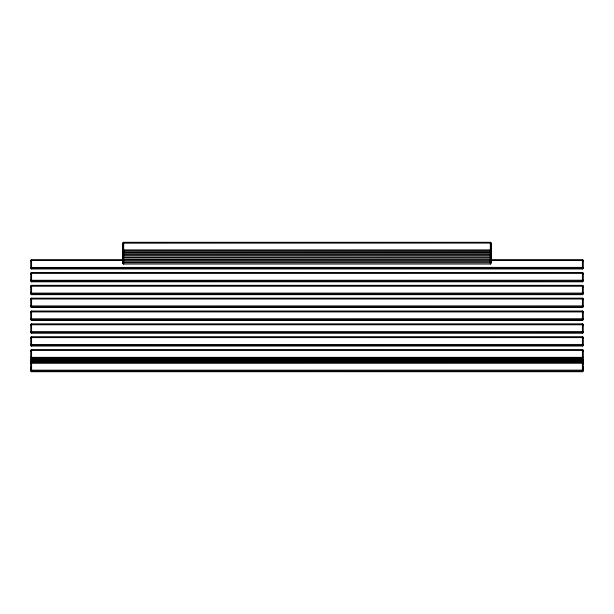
<?xml version="1.0" encoding="UTF-8"?>
<svg xmlns="http://www.w3.org/2000/svg" width="614" height="614" viewBox="0 0 614 614"><rect width="100%" height="100%" fill="white"/><g stroke="black" fill="none" stroke-linecap="round" stroke-linejoin="round"><path stroke-width="0.92" d="M123.683 264.028L123.721 264.028A0.921 0.906 0 0 1 122.8 263.122L122.815 243.167A0.921 0.906 0 0 1 123.721 242.292L490.325 242.292L490.294 264.035L123.675 264.028L123.683 242.292M490.279 264.028L490.279 264.028A0.921 0.906 0 0 0 491.2 263.122L491.1 243.121M490.425 259.645L582.394 259.638L582.425 268.963L31.621 268.963A0.921 0.921 0 0 1 30.7 268.049L30.715 260.543A0.921 0.921 0 0 1 31.621 259.645L123.575 259.645M31.583 281.811L31.621 281.811A0.921 0.921 0 0 1 30.7 280.89L30.715 273.391A0.921 0.921 0 0 1 31.621 272.486L582.425 272.486L582.394 281.811L31.575 281.811L31.583 272.486M31.583 294.651L31.621 294.651A0.921 0.921 0 0 1 30.7 293.738L30.715 286.231A0.921 0.921 0 0 1 31.621 285.333L582.425 285.333L582.394 294.659L31.575 294.651L31.583 285.326M31.583 307.499L31.621 307.499A0.921 0.921 0 0 1 30.7 306.578L30.7 299.095L31.491 299.01L582.379 299.01L583.3 299.095L583.3 306.578A0.921 0.921 0 0 1 582.379 307.499L31.575 307.499L31.606 298.174L582.425 298.174L582.379 307.499M31.583 320.339L31.621 320.339A0.921 0.921 0 0 1 30.7 319.426L30.715 311.92A0.921 0.921 0 0 1 31.621 311.022L582.425 311.022L582.394 320.347L31.575 320.339L31.583 311.014M30.823 332.312L30.715 324.768A0.921 0.921 0 0 1 31.621 323.862L582.425 323.862L582.394 333.187L31.575 333.187L31.583 323.862M31.583 346.027L31.621 346.027A0.921 0.921 0 0 1 30.7 345.114L30.715 337.608A0.921 0.921 0 0 1 31.621 336.71L582.425 336.71L582.394 346.035L31.575 346.027L31.583 336.702M31.583 358.875L31.621 358.875A0.921 0.921 0 0 1 30.7 357.954L30.715 350.456A0.921 0.921 0 0 1 31.621 349.55L582.425 349.55L582.394 358.875L31.575 358.875L31.583 349.55M582.379 268.963L582.379 268.963A0.921 0.921 0 0 0 583.3 268.049L583.3 260.559A0.921 0.921 0 0 0 582.379 259.645L582.379 259.645M582.379 281.811L582.379 281.811A0.921 0.921 0 0 0 583.3 280.89L583.3 273.407A0.921 0.921 0 0 0 582.379 272.486L582.379 272.486M582.379 294.651L582.379 294.651A0.921 0.921 0 0 0 583.3 293.738L583.3 286.247A0.921 0.921 0 0 0 582.379 285.333L582.379 285.333M582.379 320.339L582.379 320.339A0.921 0.921 0 0 0 583.3 319.426L583.3 311.935A0.921 0.921 0 0 0 582.379 311.022L582.379 311.022M582.379 323.862L582.379 323.862A0.921 0.921 0 0 1 583.3 324.783L583.185 332.304M582.379 346.027L582.379 346.027A0.921 0.921 0 0 0 583.3 345.114L583.3 337.623A0.921 0.921 0 0 0 582.379 336.71L582.379 336.71M582.379 358.875L582.379 358.875A0.921 0.921 0 0 0 583.3 357.954L583.3 350.471A0.921 0.921 0 0 0 582.379 349.55L582.379 349.55M582.379 371.716L582.394 359.09L31.575 359.098L31.606 371.723L582.379 371.716A0.921 0.921 0 0 0 583.3 370.802L583.185 359.973M31.583 371.716L31.621 371.716A0.921 0.921 0 0 1 30.7 370.802L30.823 359.973M122.815 243.167L490.893 243.075L490.279 243.029M122.923 245.485L122.8 245.569A0.921 0.906 0 0 1 123.13 244.879M122.923 247.856L122.815 247.918A0.921 0.906 0 0 1 123.13 247.25M123.061 249.875L122.8 249.99A0.921 0.906 0 0 0 123.721 250.896L490.279 250.896A0.921 0.906 0 0 0 491.2 249.99L490.939 249.875M491.1 251.341L491.185 251.287A0.921 0.906 0 0 1 490.279 252.162L122.815 252.331A0.921 0.906 0 0 0 123.721 253.267L490.279 253.267A0.921 0.906 0 0 0 491.2 252.362L491.1 252.285M122.923 252.607L122.815 252.661A0.921 0.906 0 0 1 123.13 251.993M122.923 254.979L122.8 255.063A0.921 0.906 0 0 1 123.13 254.365M491.1 256.084L491.2 256.007A0.921 0.906 0 0 1 490.279 256.913L490.87 256.974L122.815 257.074A0.921 0.906 0 0 0 123.721 258.01L490.279 258.01A0.921 0.906 0 0 0 491.2 257.105L491.1 257.028M490.916 258.502L491.185 258.41A0.921 0.906 0 0 1 490.279 259.285L490.87 259.346L122.8 259.476A0.921 0.906 0 0 0 123.721 260.382L490.279 260.382A0.921 0.906 0 0 0 491.2 259.476L491.1 259.4M491.1 260.827L491.185 260.781A0.921 0.906 0 0 1 490.279 261.656L122.815 261.825A0.921 0.906 0 0 0 123.721 262.754L490.279 262.754A0.921 0.906 0 0 0 491.2 261.848L491.1 261.771M491.1 244.549L491.2 244.472A0.921 0.906 0 0 0 490.87 243.781M491.1 246.92L491.2 246.843A0.921 0.906 0 0 0 490.87 246.153M491.1 249.292L491.2 249.215A0.921 0.906 0 0 0 490.87 248.524M491.1 251.663L491.2 251.587A0.921 0.906 0 0 0 490.87 250.896M491.146 253.689L491.2 253.636A0.921 0.906 0 0 1 490.279 254.541L123.721 254.541A0.921 0.906 0 0 1 122.8 253.636L123.721 253.805L122.854 253.689M491.1 254.035L491.2 253.958A0.921 0.906 0 0 0 490.87 253.267M122.923 259.392L123.721 259.285A0.921 0.906 0 0 1 122.8 258.379L123.107 258.502M122.923 261.764L123.721 261.656A0.921 0.906 0 0 1 122.8 260.75L123.721 260.919L122.923 260.835M490.279 242.292L490.279 242.292A0.921 0.906 0 0 1 491.2 243.198L491.2 243.198M122.9 250.236L122.815 250.289A0.921 0.906 0 0 1 123.13 249.622M122.9 254.656L123.56 254.564L122.815 254.703A0.921 0.906 0 0 0 123.721 255.639L490.279 255.639A0.921 0.906 0 0 0 491.2 254.733L491.116 254.664M491.116 256.406L491.2 256.33A0.921 0.906 0 0 0 490.87 255.639M122.923 252.277L123.721 252.162A0.921 0.906 0 0 1 122.8 251.264L123.721 251.433L122.923 251.349M122.923 257.02L123.721 256.913A0.921 0.906 0 0 1 122.8 256.007L123.721 256.176L122.923 256.092M143.123 359.635L141.504 359.466L143.2 359.459M30.715 260.543L123.575 260.482M582.379 267.359L582.97 267.382L30.715 267.428A0.921 0.921 0 0 0 31.621 268.356L582.379 268.356A0.921 0.921 0 0 0 583.3 267.443L583.185 267.397M30.715 273.391L583.3 273.407M582.379 280.207L582.97 280.222L30.7 280.283A0.921 0.921 0 0 0 31.621 281.204L582.379 281.204A0.921 0.921 0 0 0 583.3 280.283L583.185 280.245M30.715 286.231L583.3 286.247M582.54 293.047L582.97 293.07L30.715 293.116A0.921 0.921 0 0 0 31.621 294.045L582.379 294.045A0.921 0.921 0 0 0 583.3 293.131L583.185 293.085M582.379 305.895L582.97 305.91L30.715 305.956A0.921 0.921 0 0 0 31.621 306.893L582.379 306.893A0.921 0.921 0 0 0 583.3 305.972L583.185 305.933M30.715 311.92L583.3 311.935M582.54 318.735L582.97 318.758L30.715 318.804A0.921 0.921 0 0 0 31.621 319.733L582.379 319.733A0.921 0.921 0 0 0 583.3 318.819L583.185 318.773M30.715 324.768L583.3 324.783M582.379 331.583L582.97 331.598L30.715 331.644A0.921 0.921 0 0 0 31.621 332.581L582.379 332.581A0.921 0.921 0 0 0 583.3 331.66L583.185 331.621M30.715 337.608L583.3 337.623M582.379 344.423L582.97 344.439L30.715 344.492A0.921 0.921 0 0 0 31.621 345.421L582.379 345.421A0.921 0.921 0 0 0 583.3 344.508L583.185 344.462M30.715 350.456L583.3 350.471M582.379 363.227L582.97 363.25L30.715 363.296A0.921 0.921 0 0 1 31.621 362.39L582.379 362.39A0.921 0.921 0 0 1 583.3 363.311L583.185 363.273M582.379 370.112L582.97 370.127L30.715 370.181A0.921 0.921 0 0 0 31.621 371.109L582.379 371.109A0.921 0.921 0 0 0 583.3 370.196L583.185 370.15M583.185 261.203L583.3 261.165A0.921 0.921 0 0 0 582.97 260.466L583.3 260.559M583.185 286.892L583.3 286.853A0.921 0.921 0 0 0 582.97 286.155L582.379 286.17M583.185 299.739L583.3 299.701A0.921 0.921 0 0 0 582.97 298.995L582.379 299.01M583.185 312.58L583.3 312.541A0.921 0.921 0 0 0 582.97 311.843M583.185 325.428L583.3 325.389A0.921 0.921 0 0 0 582.97 324.683M583.185 338.268L583.3 338.23A0.921 0.921 0 0 0 582.97 337.531M583.185 351.116L583.3 351.078A0.921 0.921 0 0 0 582.379 350.157L582.417 350.164M583.185 363.956L583.3 363.918A0.921 0.921 0 0 0 582.379 363.004L582.417 363.004M30.823 361.101L30.715 361.124A0.921 0.921 0 0 1 31.621 360.226L582.379 360.226A0.921 0.921 0 0 1 583.3 361.139L583.185 361.101M30.961 362.214L30.715 362.252A0.921 0.921 0 0 1 31.621 361.354L582.379 361.354A0.921 0.921 0 0 1 583.3 362.268L583.039 362.214M30.823 366.857L30.715 366.88A0.921 0.921 0 0 0 31.03 367.594M30.823 367.986L30.715 368.009A0.921 0.921 0 0 0 31.03 368.722L31.007 368.684M583.246 360.648L583.3 360.618A0.921 0.921 0 0 0 582.379 359.697L31.621 359.697A0.921 0.921 0 0 0 30.7 360.618L583.246 360.648L582.379 360.702M583.246 361.769L583.3 361.746A0.921 0.921 0 0 0 582.379 360.825L31.621 360.825A0.921 0.921 0 0 0 30.7 361.746L583.246 361.769L582.379 361.823M583.185 362.912L583.3 362.874A0.921 0.921 0 0 0 582.379 361.953L31.621 361.953A0.921 0.921 0 0 0 30.7 362.874L31.621 362.951L30.823 362.912M583.185 367.54L583.3 367.502A0.921 0.921 0 0 1 582.97 368.2M583.185 368.669L583.3 368.623A0.921 0.921 0 0 1 582.97 369.329M583.246 369.781L583.3 369.751A0.921 0.921 0 0 1 582.97 370.457M31.621 324.468L31.621 324.468A0.921 0.921 0 0 0 31.391 324.499M31.621 337.316L31.621 337.316A0.921 0.921 0 0 0 31.26 337.385M31.621 350.157L31.621 350.157A0.921 0.921 0 0 0 30.7 351.078L30.823 351.116M31.621 363.004L31.621 363.004A0.921 0.921 0 0 0 30.7 363.918L30.823 363.956M582.379 358.269L31.621 358.269A0.921 0.921 0 0 1 30.7 357.348L583.3 357.348A0.921 0.921 0 0 1 582.379 358.269L582.417 358.261M143.223 358.338L141.481 358.307L143.262 358.384M142.955 359.558L141.481 359.512L142.809 359.666M143.223 360.587L141.719 360.479M303.078 360.595L301.52 360.51L303.247 360.572M303.032 360.188L301.505 360.641L302.955 360.687M122.923 243.113L123.721 243.029M122.923 249.906L491.1 249.913M141.734 360.188L143.008 360.188M301.758 360.188L302.925 360.172M142.809 359.013L141.773 359.052L142.878 359.121M302.832 359.013L301.796 359.052L302.902 359.121M142.517 358.998C140.836 360.034 144.206 359.459 142.195 359.336M302.725 359.129L301.919 359.044L303.132 359.443M142.463 359.413L141.496 359.52L142.64 359.635M142.617 360.825L141.504 360.51L143.139 360.579M143.108 358.415L141.519 358.338L143.108 358.33M302.909 360.556L301.789 360.479M303.162 358.33L302.057 358.545L303.109 358.515M302.694 360.863L302.295 360.978M142.717 358.499C143.369 358.515 140.199 358.392 142.978 358.346M141.788 358.43L142.632 358.162M142.018 359.566L142.701 359.727L141.742 359.651M303.047 358.346C299.647 358.292 304.083 358.99 302.395 358.254M302.909 358.43L301.773 358.422L302.978 358.43M302.94 359.351L302.096 359.543L303.109 359.443M583.2 274.051L583.3 274.013A0.921 0.921 0 0 0 582.97 273.307L582.54 273.322M30.815 369.106L30.715 369.137A0.921 0.921 0 0 0 31.03 369.851L31.007 369.812M31.583 268.97L31.583 259.638M301.85 358.353L302.832 358.353M302.902 359.666L301.543 359.459L302.871 359.566M123.084 249.867L123.721 249.821M30.8 273.368L31.621 273.322M30.8 357.31L31.621 357.264M301.597 358.323L302.694 358.584M301.658 360.587C303.116 361.001 302.533 360.587 302.572 360.126M142.809 360.794L142.908 360.172M31.583 333.187L31.621 333.187A0.921 0.921 0 0 1 30.7 332.266M582.379 298.174L582.379 298.174A0.921 0.921 0 0 1 583.3 299.095M582.417 359.098L582.379 359.098A0.921 0.921 0 0 1 583.3 360.011M302.763 359.505L301.704 359.359M302.288 360.825L302.288 360.126L302.725 360.257M30.823 260.52L31.621 260.482M30.823 267.397L31.621 267.359M30.823 280.245L31.621 280.207M30.823 286.208L31.621 286.17M30.823 293.085L31.621 293.047M30.823 299.049L31.621 299.01M30.823 305.933L31.621 305.895M30.823 311.897L31.621 311.858M30.823 318.773L31.621 318.735M30.823 324.737L31.621 324.699M30.823 331.621L31.621 331.583M30.823 337.585L31.621 337.539M30.823 344.462L31.621 344.423M30.823 350.425L31.621 350.387M30.823 363.273L31.621 363.227M30.823 370.15L31.621 370.112M142.11 358.162C142.893 359.236 142.271 358.323 142.371 358.254M302.502 358.169C302.364 359.075 302.027 358.077 302.656 358.162M142.709 358.461L142.072 358.584L142.479 358.169M142.548 359.743L142.149 359.336M142.525 360.825L142.041 360.855L142.885 360.687M302.572 358.614L302.479 358.568M141.842 360.172C143.223 359.911 141.926 361.331 142.479 360.203M301.865 360.172L302.395 360.119L302.272 360.702M301.881 360.61L302.748 360.548L302.096 360.541M583.016 369.812L582.97 369.812A0.921 0.921 0 0 0 583.3 369.152L583.2 369.114M142.371 358.699L142.425 358.568M142.371 360.203L142.632 360.641L141.75 360.679L142.302 360.817M301.773 359.351L302.763 359.543M142.555 360.264L141.788 360.556L142.885 360.472M142.479 360.126C141.32 361.278 143.231 360.472 141.934 360.548M301.888 359.551L301.566 359.528M142.294 359.681L142.371 359.413M141.926 359.036L142.77 359.129L142.364 359.06M301.95 359.036L302.579 359.136M302.456 359.85C301.888 360.027 303.147 359.098 302.441 359.413M142.172 358.622L142.264 358.169M142.724 358.361L142.41 358.622L142.862 358.538M302.618 360.702L302.502 360.119M302.61 359.635L302.027 359.029L302.679 359.581M141.604 360.664L142.548 360.702M142.456 358.346L142.064 358.292L142.548 358.446M302.295 358.568L301.758 358.522M142.018 359.489C142.172 358.676 141.734 360.088 142.548 359.574M142.034 360.149L142.494 360.702M302.042 358.438L302.096 358.361M142.479 359.643L142.264 359.006M302.656 359.013L302.418 359.819M142.601 360.126L141.934 359.566M142.264 360.119L142.456 360.825M302.51 360.264L302.357 360.771M142.555 359.136L142.034 359.044M142.394 359.819L142.402 359.006M142.195 360.464L142.74 360.625M123.56 252.193L490.893 252.239L490.448 252.193M31.583 298.174L31.621 298.174A0.921 0.921 0 0 0 30.7 299.095M302.257 359.336L302.572 359.459M582.379 333.187L582.379 333.187A0.921 0.921 0 0 0 583.3 332.266M31.621 359.098L31.621 359.098A0.921 0.921 0 0 0 30.7 360.011M302.456 359.574L301.996 359.497L302.403 359.52M490.425 260.482L582.801 260.489L582.379 260.482M582.379 311.858L583.177 311.897M582.379 324.699L583.177 324.737M582.379 350.387L583.177 350.425M582.379 357.264L583.177 357.31M302.334 359.574L302.288 359.006M142.433 359.336L142.955 359.428M31.621 360.702L30.823 360.656M31.621 361.823L30.823 361.784M302.449 359.697L302.18 359.743M490.279 249.821L490.87 249.86M490.279 261.679L490.893 261.725L490.448 261.687M582.54 337.546L583.177 337.585M302.126 360.694L302.057 360.172M582.417 324.476L582.379 324.468A0.921 0.921 0 0 1 582.609 324.499M582.417 337.316L582.379 337.316A0.921 0.921 0 0 1 582.74 337.385M142.271 358.622L141.742 358.522M142.003 359.674L142.156 359.743M142.271 360.978L141.68 360.671M30.815 261.203L30.715 261.18A0.921 0.921 0 0 1 31.03 260.466M30.823 274.051L30.715 274.028A0.921 0.921 0 0 1 31.03 273.307M30.815 286.892L30.715 286.868A0.921 0.921 0 0 1 31.03 286.155M583.177 366.857L583.3 366.896A0.921 0.921 0 0 1 582.97 367.594M583.177 367.986L583.3 368.024A0.921 0.921 0 0 1 582.97 368.722M30.815 299.739L30.715 299.716A0.921 0.921 0 0 1 31.03 298.995M30.815 312.58L30.715 312.557A0.921 0.921 0 0 1 31.03 311.843M30.815 325.428L30.715 325.405A0.921 0.921 0 0 1 31.03 324.683M30.815 338.268L30.715 338.245A0.921 0.921 0 0 1 31.03 337.531M30.815 367.54L30.715 367.51A0.921 0.921 0 0 0 31.03 368.2M30.815 368.669L30.715 368.638A0.921 0.921 0 0 0 31.03 369.329M30.8 369.789L30.715 369.766A0.921 0.921 0 0 0 31.03 370.457M301.581 359.451L302.318 359.681L301.643 359.635M491.077 245.485L491.2 245.569A0.921 0.906 0 0 0 490.87 244.879M491.077 247.856L491.2 247.941A0.921 0.906 0 0 0 490.87 247.25M491.077 250.236L491.2 250.32A0.921 0.906 0 0 0 490.87 249.622M491.077 252.607L491.2 252.692A0.921 0.906 0 0 0 490.87 251.993M491.077 254.979L491.2 255.063A0.921 0.906 0 0 0 490.87 254.365M122.9 244.549L122.8 244.472A0.921 0.906 0 0 1 123.13 243.781M122.9 246.92L122.815 246.874A0.921 0.906 0 0 1 123.13 246.153M122.9 251.663L122.8 251.587A0.921 0.906 0 0 1 123.13 250.896M122.9 254.035L122.815 253.989A0.921 0.906 0 0 1 123.13 253.267M122.9 256.406L122.815 256.36A0.921 0.906 0 0 1 123.13 255.639M122.9 249.292L122.815 249.246A0.921 0.906 0 0 1 123.13 248.524M122.9 263.199L123.721 263.291L122.815 263.153M302.288 358.169L302.618 358.453L302.134 358.162M490.325 254.541L491.008 254.633L490.317 254.541"/></g></svg>
